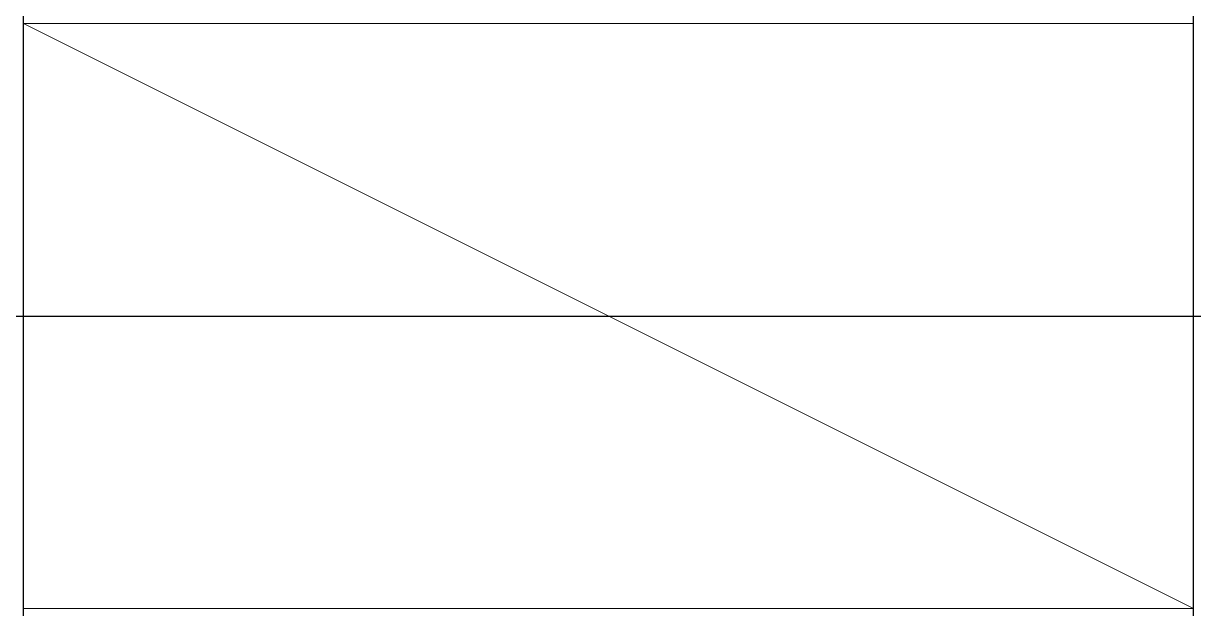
# Model space of a CAD drawing. Header units: millimetres. Extents: x 2301.4094 to 2301.4238, y 2116.9691 to 2116.9763.
import ezdxf

# ---------------------------------------------------------------- set-up
doc = ezdxf.new("R2010")
doc.units = ezdxf.units.MM
doc.header["$PDMODE"] = 2
doc.linetypes.add('DGN2', pattern=[0.008128, 0.004064, -0.004064])
doc.layers.add('Level 7', color=9, linetype='Continuous', lineweight=0, true_color=0xc8c8c8)

# ---------------------------------------------------------------- blocks, each defined once
blk = doc.blocks.new('FILTER')
at = {"layer": 'Level 7', "color": 2, "linetype": 'Continuous', "lineweight": 13}
for p, q in [((-0.007078, -0.003626), (-0.007078, 0.003574)), ((-0.007078, 0.003574), (0.007322, 0.003574)), ((0.007322, -0.003626), (0.007322, 0.003574)), ((-0.007078, -0.003626), (0.007322, -0.003626))]:
    blk.add_line(p, q, dxfattribs=at)
at = {"layer": 'Level 7', "color": 2, "linetype": 'DGN2', "lineweight": 13}
blk.add_line((-0.007078, 0.003574), (0.007322, -0.003626), dxfattribs=at)

msp = doc.modelspace()

# ---------------------------------------------------------------- linework, layer by layer
for p in [(2301.409431, 2116.972676), (2301.423831, 2116.972676)]:
    msp.add_point(p)

# ---------------------------------------------------------------- block references
at = {"color": 9, "linetype": 'Continuous', "lineweight": 0, "true_color": 0xc8c8c8}
msp.add_blockref('FILTER', (2301.416509, 2116.972702), dxfattribs=at)

doc.saveas('drawing.dxf')
